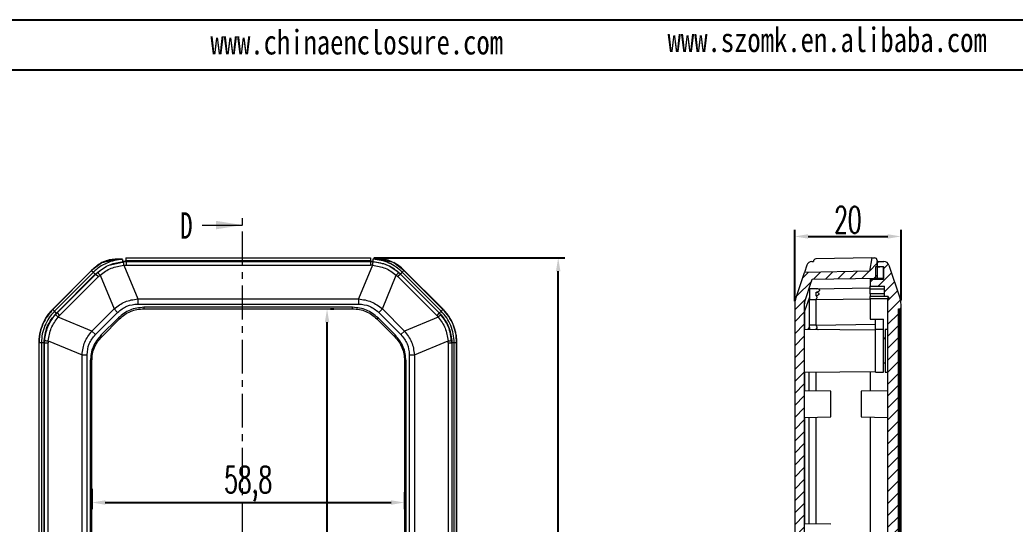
# Model space of a CAD drawing. Header units: inches. Extents: x 1153 to 3519, y 573 to 968.
# Drawn here: x 1321.1 to 1508.3, y 873.2 to 968 of the extents above; entities that cross this region are included whole.
import ezdxf

# ---------------------------------------------------------------- set-up
doc = ezdxf.new("R2010")
doc.units = ezdxf.units.IN
doc.linetypes.add('CENTER', pattern=[10.16, 6.35, -1.27, 1.27, -1.27])
doc.layers.add('文字', color=81, linetype='Continuous')
doc.styles.add('SLDTEXTSTYLE2', font='TXT', dxfattribs={"width": 0.6, "bigfont": 'bigfont'})
doc.styles.add('SLDTEXTSTYLE6', font='TXT', dxfattribs={"width": 0.7})
doc.styles.add('宋体', font='', dxfattribs={"width": 0.8, "height": 3.5})
doc.styles.get('宋体').set_extended_font_data('SimSun')
doc.dimstyles.new('5', dxfattribs={"dimtxt": 5, "dimasz": 2.5, "dimexe": 1.25, "dimexo": 0.625, "dimtad": 1, "dimtxsty": 'SLDTEXTSTYLE2', "dimcen": 2.5, "dimclrd": 256, "dimclre": 256, "dimclrt": 256, "dimadec": 0, "dimazin": 0, "dimtfac": 1, "dimtmove": 0, "dimatfit": 3, "dimfxl": 1, "dimarcsym": 0})
pattern_1 = [(45, (18.9794, -20.3194), (-1.122532, 1.122532), [])]

# ---------------------------------------------------------------- blocks, each defined once
blk = doc.blocks.new('*D20')
at = {"lineweight": -2, "transparency": 16777216}
for p, q in [((1466.89, 915.14), (1466.89, 928.54)), ((1469.39, 927.29), (1484.39, 927.29)), ((1486.89, 915.22), (1486.89, 928.54))]:
    blk.add_line(p, q, dxfattribs=at)
at = {"transparency": 16777216}
for points in [[(1469.39, 927.71), (1469.39, 926.87), (1466.89, 927.29)], [(1484.39, 927.71), (1484.39, 926.87), (1486.89, 927.29)]]:
    blk.add_solid(points, dxfattribs=at)
at = {"layer": 'Defpoints', "color": 0, "transparency": 16777216}
for p in [(1486.89, 927.29), (1466.89, 914.51), (1486.89, 914.59)]:
    blk.add_point(p, dxfattribs=at)
at = {"transparency": 16777216, "insert": (1476.89, 930.42), "char_height": 5, "attachment_point": 5, "style": 'SLDTEXTSTYLE2'}
blk.add_mtext('20', dxfattribs=at)
blk = doc.blocks.new('*D21')
at = {"lineweight": -2, "transparency": 16777216}
for p, q in [((1387.69, 923.26), (1423.64, 923.26)), ((1422.39, 800.78), (1422.39, 920.76)), ((1387.69, 798.28), (1423.64, 798.28))]:
    blk.add_line(p, q, dxfattribs=at)
at = {"transparency": 16777216}
for points in [[(1421.97, 920.76), (1422.81, 920.76), (1422.39, 923.26)], [(1421.97, 800.78), (1422.81, 800.78), (1422.39, 798.28)]]:
    blk.add_solid(points, dxfattribs=at)
at = {"layer": 'Defpoints', "color": 0, "transparency": 16777216}
for p in [(1387.06, 923.26), (1422.39, 923.26), (1387.06, 798.28)]:
    blk.add_point(p, dxfattribs=at)
at = {"transparency": 16777216, "insert": (1418.85, 860.77), "char_height": 5, "attachment_point": 5, "rotation": 90, "style": 'SLDTEXTSTYLE2'}
blk.add_mtext('124,98', dxfattribs=at)
blk = doc.blocks.new('*D23')
at = {"lineweight": -2, "transparency": 16777216}
for p, q in [((1334.66, 879.84), (1334.66, 876.01)), ((1393.46, 879.22), (1393.46, 876.01)), ((1337.16, 877.26), (1390.96, 877.26))]:
    blk.add_line(p, q, dxfattribs=at)
at = {"transparency": 16777216}
for points in [[(1337.16, 877.68), (1337.16, 876.84), (1334.66, 877.26)], [(1390.96, 877.68), (1390.96, 876.84), (1393.46, 877.26)]]:
    blk.add_solid(points, dxfattribs=at)
at = {"layer": 'Defpoints', "color": 0, "transparency": 16777216}
for p in [(1334.66, 880.46), (1393.46, 879.85), (1393.46, 877.26)]:
    blk.add_point(p, dxfattribs=at)
at = {"transparency": 16777216, "insert": (1364.06, 880.8), "char_height": 5, "attachment_point": 5, "style": 'SLDTEXTSTYLE2'}
blk.add_mtext('58,8', dxfattribs=at)
blk = doc.blocks.new('*D24')
at = {"lineweight": -2, "transparency": 16777216}
for p, q in [((1379.53, 913.67), (1380.15, 913.67)), ((1378.9, 810.37), (1378.9, 911.17)), ((1379.9, 807.87), (1377.65, 807.87))]:
    blk.add_line(p, q, dxfattribs=at)
at = {"transparency": 16777216}
for points in [[(1378.49, 911.17), (1379.32, 911.17), (1378.9, 913.67)], [(1378.49, 810.37), (1379.32, 810.37), (1378.9, 807.87)]]:
    blk.add_solid(points, dxfattribs=at)
at = {"layer": 'Defpoints', "color": 0, "transparency": 16777216}
for p in [(1378.9, 913.67), (1378.9, 913.67), (1380.53, 807.87)]:
    blk.add_point(p, dxfattribs=at)
at = {"transparency": 16777216, "insert": (1375.36, 860.77), "char_height": 5, "attachment_point": 5, "rotation": 90, "style": 'SLDTEXTSTYLE2'}
blk.add_mtext('105,8', dxfattribs=at)

msp = doc.modelspace()

# ---------------------------------------------------------------- hatches: boundary and pattern name
at = {"linetype": 'Continuous', "lineweight": 0}
h = msp.add_hatch(dxfattribs=at)
h.set_pattern_fill('ANSI31', color=4, scale=0.5, style=0)
h.set_pattern_definition(pattern_1)
edge = h.paths.add_edge_path(flags=0)
edge.add_line((1468.69, 807.024), (1468.69, 914.515))
edge.add_arc((1469.89, 914.515), 1.2, 161.66713, 180, ccw=False)
edge.add_line((1468.751, 914.892), (1470.197, 919.256))
edge.add_line((1470.197, 919.256), (1482.39, 919.469))
edge.add_line((1482.39, 919.469), (1482.39, 922.76))
edge.add_arc((1481.89, 922.76), 0.5, 0, 91)
edge.add_line((1481.882, 923.26), (1481.381, 923.252))
edge.add_line((1481.381, 923.252), (1480.925, 920.743))
edge.add_line((1480.925, 920.743), (1468.723, 920.53))
edge.add_line((1468.723, 920.53), (1467.043, 915.458))
edge.add_arc((1469.89, 914.515), 3, 161.66713, 180)
edge.add_line((1466.89, 914.515), (1466.89, 807.024))
edge.add_arc((1469.89, 807.024), 3, 180, 198.33287)
edge.add_line((1467.043, 806.08), (1468.723, 801.008))
edge.add_line((1468.723, 801.008), (1480.925, 800.795))
edge.add_line((1480.925, 800.795), (1481.381, 798.287))
edge.add_line((1481.381, 798.287), (1481.882, 798.278))
edge.add_arc((1481.89, 798.778), 0.5, 269, 360)
edge.add_line((1482.39, 798.778), (1482.39, 802.07))
edge.add_line((1482.39, 802.07), (1470.197, 802.282))
edge.add_line((1470.197, 802.282), (1468.751, 806.646))
edge.add_arc((1469.89, 807.024), 1.2, 180, 198.33287, ccw=False)
h = msp.add_hatch(dxfattribs=at)
h.set_pattern_fill('ANSI31', color=4, scale=0.5, style=0)
h.set_pattern_definition(pattern_1)
edge = h.paths.add_edge_path(flags=0)
edge.add_line((1486.59, 807.869), (1486.39, 807.869))
edge.add_line((1486.39, 807.869), (1486.39, 913.669))
edge.add_line((1486.39, 913.669), (1486.59, 913.669))
edge.add_arc((1486.59, 913.969), 0.3, 270, 360)
edge.add_line((1486.89, 913.969), (1486.89, 914.582))
edge.add_arc((1483.89, 914.582), 3, 0, 18.43495)
edge.add_line((1486.736, 915.531), (1484.618, 921.885))
edge.add_arc((1483.67, 921.569), 1, 18.43495, 90)
edge.add_line((1483.67, 922.569), (1482.39, 922.569))
edge.add_line((1482.39, 922.569), (1482.39, 921.669))
edge.add_line((1482.39, 921.669), (1483.59, 921.669))
edge.add_line((1483.59, 921.669), (1483.59, 919.269))
edge.add_line((1483.59, 919.269), (1481.09, 919.269))
edge.add_line((1481.09, 919.269), (1481.09, 917.969))
edge.add_line((1481.09, 917.969), (1483.79, 917.969))
edge.add_line((1483.79, 917.969), (1483.79, 915.969))
edge.add_line((1483.79, 915.969), (1484.482, 915.969))
edge.add_line((1484.482, 915.969), (1484.582, 915.669))
edge.add_line((1484.582, 915.669), (1484.39, 915.669))
edge.add_line((1484.39, 915.669), (1484.39, 805.869))
edge.add_line((1484.39, 805.869), (1484.582, 805.869))
edge.add_line((1484.582, 805.869), (1484.482, 805.569))
edge.add_line((1484.482, 805.569), (1483.79, 805.569))
edge.add_line((1483.79, 805.569), (1483.79, 803.569))
edge.add_line((1483.79, 803.569), (1481.09, 803.569))
edge.add_line((1481.09, 803.569), (1481.09, 802.269))
edge.add_line((1481.09, 802.269), (1483.59, 802.269))
edge.add_line((1483.59, 802.269), (1483.59, 799.869))
edge.add_line((1483.59, 799.869), (1482.39, 799.869))
edge.add_line((1482.39, 799.869), (1482.39, 798.969))
edge.add_line((1482.39, 798.969), (1483.67, 798.969))
edge.add_arc((1483.67, 799.969), 1, 270, 341.56505)
edge.add_line((1484.618, 799.653), (1486.736, 806.007))
edge.add_arc((1483.89, 806.956), 3, 341.56505, 360)
edge.add_line((1486.89, 806.956), (1486.89, 807.569))
edge.add_arc((1486.59, 807.569), 0.3, 0, 90)
h = msp.add_hatch(dxfattribs=at)
h.set_pattern_fill('ANSI31', style=0)
h.set_pattern_definition([(45, (892.935, 269.7996), (-2.245064, 2.245064), [])])
h.paths.add_polyline_path([(1483.59, 919.369), (1483.59, 921.569), (1482.09, 921.569), (1482.09, 919.369)], flags=0)

# ---------------------------------------------------------------- linework, layer by layer
for p, q in [((1152.911, 968.002), (1711.619, 968.002)), ((1167.368, 958.597), (1702.213, 958.597))]:
    msp.add_line(p, q)
at = {"color": 1, "linetype": 'CENTER', "lineweight": 0}
msp.add_line((1362.996, 789.766), (1362.996, 931.425), dxfattribs=at)
at = {"color": 7, "linetype": 'Continuous', "lineweight": 0}
msp.add_line((1355.396, 929.425), (1362.996, 929.425), dxfattribs=at)
at = {"color": 7, "linetype": 'Continuous', "lineweight": 15}
for p, q in [((1341.064, 923.26), (1387.064, 923.26)), ((1341.064, 923.26), (1341.064, 922.76)), ((1387.064, 923.26), (1387.064, 922.76)), ((1481.381, 923.252), (1470.882, 923.068)), ((1481.381, 923.252), (1480.925, 920.743)), ((1481.381, 923.252), (1481.882, 923.26)), ((1336.521, 922.316), (1334.611, 920.868)), ((1336.865, 922.5), (1336.43, 922.319)), ((1340.614, 922.556), (1341.078, 922.569)), ((1340.672, 921.874), (1341.078, 921.885)), ((1340.672, 921.874), (1343.299, 915.531)), ((1341.064, 922.569), (1341.064, 922.76)), ((1341.064, 922.76), (1387.064, 922.76)), ((1341.078, 922.569), (1341.078, 921.885)), ((1341.078, 922.569), (1387.05, 922.569)), ((1341.078, 921.885), (1387.05, 921.885)), ((1387.456, 921.874), (1384.829, 915.531)), ((1387.05, 922.569), (1387.05, 921.885)), ((1387.05, 922.569), (1387.514, 922.556)), ((1387.456, 921.874), (1387.05, 921.885)), ((1387.064, 922.76), (1387.064, 922.569)), ((1393.372, 920.881), (1391.461, 922.329)), ((1469.167, 921.869), (1468.723, 920.53)), ((1470.099, 922.555), (1470.39, 922.56)), ((1470.39, 922.568), (1470.39, 922.56)), ((1483.59, 921.569), (1482.09, 921.569)), ((1482.09, 921.569), (1482.09, 919.369)), ((1482.39, 922.76), (1482.39, 919.469)), ((1482.39, 921.669), (1482.39, 922.569)), ((1482.39, 922.569), (1483.67, 922.569)), ((1482.39, 921.669), (1483.59, 921.669)), ((1482.39, 921.581), (1482.89, 921.581)), ((1482.89, 921.581), (1482.89, 921.569)), ((1482.99, 921.569), (1482.99, 921.669)), ((1483.59, 919.269), (1483.59, 921.669)), ((1483.59, 921.569), (1483.59, 919.369)), ((1484.618, 921.885), (1486.736, 915.531)), ((1334.579, 920.903), (1327.259, 913.583)), ((1327.294, 913.551), (1334.611, 920.868)), ((1334.934, 920.545), (1327.617, 913.228)), ((1327.968, 912.877), (1335.286, 920.194)), ((1335.421, 920.226), (1328.107, 912.912)), ((1328.591, 912.429), (1335.904, 919.743)), ((1334.611, 920.868), (1334.934, 920.545)), ((1335.421, 920.226), (1335.758, 920.544)), ((1335.421, 920.226), (1335.904, 919.743)), ((1335.904, 919.743), (1336.2, 920.021)), ((1336.2, 920.021), (1338.827, 913.679)), ((1389.301, 913.679), (1391.928, 920.021)), ((1391.928, 920.021), (1392.224, 919.743)), ((1392.707, 920.226), (1392.224, 919.743)), ((1392.224, 919.743), (1399.537, 912.429)), ((1392.37, 920.544), (1392.707, 920.226)), ((1400.021, 912.912), (1392.707, 920.226)), ((1393.049, 920.558), (1393.372, 920.881)), ((1400.365, 913.241), (1393.049, 920.558)), ((1400.688, 913.564), (1393.372, 920.881)), ((1400.723, 913.597), (1393.403, 920.916)), ((1467.043, 915.458), (1468.723, 920.53)), ((1480.925, 920.743), (1468.723, 920.53)), ((1470.197, 919.256), (1482.39, 919.469)), ((1483.59, 919.369), (1482.09, 919.369)), ((1482.09, 919.269), (1482.09, 919.369)), ((1468.751, 914.892), (1470.197, 919.256)), ((1470.932, 917.469), (1469.605, 917.469)), ((1470.932, 917.469), (1481.09, 917.646)), ((1481.09, 919.269), (1481.09, 917.969)), ((1481.09, 919.269), (1483.59, 919.269)), ((1481.09, 917.969), (1483.79, 917.969)), ((1481.09, 917.469), (1481.09, 917.969)), ((1481.09, 917.469), (1483.79, 917.469)), ((1481.09, 916.469), (1481.09, 917.469)), ((1483.79, 915.969), (1483.79, 917.969)), ((1469.64, 915.9), (1468.751, 913.218)), ((1469.64, 915.9), (1469.64, 915.406)), ((1483.79, 916.469), (1481.09, 916.469)), ((1481.09, 916.469), (1481.09, 915.969)), ((1483.79, 915.969), (1481.09, 915.969)), ((1481.09, 915.559), (1481.09, 915.969)), ((1484.482, 915.969), (1483.79, 915.969)), ((1484.39, 805.869), (1484.39, 915.669)), ((1484.39, 915.669), (1484.582, 915.669)), ((1484.482, 915.969), (1484.582, 915.669)), ((1343.299, 915.531), (1343.299, 914.582)), ((1343.299, 915.531), (1384.829, 915.531)), ((1343.299, 914.582), (1384.829, 914.582)), ((1383.701, 913.969), (1344.427, 913.969)), ((1344.427, 913.969), (1344.427, 913.669)), ((1383.701, 913.669), (1383.701, 913.969)), ((1384.829, 915.531), (1384.829, 914.582)), ((1466.89, 914.515), (1466.89, 807.024)), ((1468.69, 914.515), (1468.69, 807.024)), ((1469.64, 915.406), (1470.932, 915.406)), ((1469.64, 910.635), (1469.64, 915.406)), ((1470.932, 910.635), (1470.932, 915.406)), ((1481.09, 915.559), (1481.09, 911.743)), ((1486.89, 913.969), (1486.89, 914.582)), ((1327.617, 913.228), (1327.294, 913.551)), ((1327.789, 912.575), (1328.107, 912.912)), ((1328.107, 912.912), (1328.591, 912.429)), ((1328.312, 912.133), (1328.591, 912.429)), ((1334.655, 909.506), (1328.312, 912.133)), ((1338.827, 913.679), (1334.655, 909.506)), ((1335.325, 908.835), (1339.498, 913.008)), ((1339.634, 911.984), (1336.349, 908.699)), ((1338.827, 913.679), (1339.498, 913.008)), ((1339.846, 911.772), (1339.634, 911.984)), ((1344.427, 913.669), (1383.701, 913.669)), ((1388.282, 911.772), (1388.494, 911.984)), ((1391.779, 908.699), (1388.494, 911.984)), ((1389.301, 913.679), (1388.63, 913.008)), ((1388.63, 913.008), (1392.803, 908.835)), ((1393.473, 909.506), (1389.301, 913.679)), ((1399.816, 912.133), (1393.473, 909.506)), ((1400.021, 912.912), (1399.537, 912.429)), ((1399.537, 912.429), (1399.816, 912.133)), ((1400.021, 912.912), (1400.339, 912.575)), ((1400.365, 913.241), (1400.688, 913.564)), ((1486.39, 807.869), (1486.39, 913.669)), ((1486.39, 913.669), (1486.59, 913.669)), ((1486.89, 908.699), (1486.89, 911.984)), ((1336.561, 908.487), (1339.846, 911.772)), ((1388.282, 911.772), (1391.567, 908.487)), ((1469.64, 910.141), (1469.64, 910.635)), ((1470.932, 910.635), (1469.64, 910.635)), ((1469.64, 910.141), (1469.653, 909.761)), ((1481.09, 911.743), (1483.59, 911.743)), ((1482.09, 909.769), (1482.09, 911.743)), ((1483.59, 911.743), (1483.59, 911.708)), ((1483.59, 909.769), (1483.59, 911.708)), ((1486.59, 911.772), (1486.39, 911.772)), ((1486.59, 911.772), (1486.59, 908.487)), ((1334.655, 909.506), (1335.325, 908.835)), ((1336.561, 908.487), (1336.349, 908.699)), ((1391.567, 908.487), (1391.779, 908.699)), ((1393.473, 909.506), (1392.803, 908.835)), ((1482.09, 909.652), (1468.69, 909.769)), ((1483.59, 909.769), (1482.09, 909.769)), ((1482.09, 901.769), (1482.09, 909.769)), ((1483.59, 901.769), (1483.59, 909.769)), ((1484.39, 909.769), (1483.89, 909.769)), ((1483.89, 909.769), (1483.89, 901.769)), ((1486.59, 908.487), (1486.39, 908.487)), ((1324.668, 907.329), (1324.668, 814.353)), ((1324.716, 907.326), (1325.172, 907.326)), ((1324.716, 814.356), (1324.716, 907.326)), ((1325.172, 907.326), (1325.172, 814.356)), ((1325.669, 814.356), (1325.669, 907.327)), ((1325.764, 907.255), (1325.777, 907.719)), ((1325.764, 907.255), (1326.448, 907.255)), ((1325.764, 814.283), (1325.764, 907.255)), ((1326.46, 907.661), (1326.448, 907.255)), ((1326.448, 814.283), (1326.448, 907.255)), ((1326.46, 907.661), (1332.802, 905.034)), ((1395.326, 905.034), (1401.668, 907.661)), ((1401.68, 907.255), (1401.668, 907.661)), ((1401.68, 907.255), (1401.68, 814.283)), ((1401.68, 907.255), (1402.364, 907.255)), ((1402.351, 907.719), (1402.364, 907.255)), ((1402.364, 907.255), (1402.364, 814.283)), ((1402.81, 814.369), (1402.81, 907.339)), ((1402.81, 907.339), (1403.267, 907.339)), ((1403.267, 814.369), (1403.267, 907.339)), ((1403.314, 814.366), (1403.314, 907.342)), ((1483.89, 908.019), (1483.59, 908.019)), ((1332.802, 816.504), (1332.802, 905.034)), ((1332.802, 905.034), (1333.751, 905.034)), ((1333.751, 816.504), (1333.751, 905.034)), ((1394.377, 905.034), (1394.377, 816.504)), ((1394.377, 905.034), (1395.326, 905.034)), ((1395.326, 905.034), (1395.326, 816.504)), ((1334.364, 903.906), (1334.364, 817.632)), ((1334.664, 903.906), (1334.364, 903.906)), ((1334.664, 817.632), (1334.664, 903.906)), ((1393.464, 903.906), (1393.464, 817.632)), ((1393.464, 903.906), (1393.764, 903.906)), ((1393.764, 817.632), (1393.764, 903.906)), ((1483.59, 903.519), (1483.89, 903.519)), ((1486.59, 903.906), (1486.39, 903.906)), ((1486.59, 903.906), (1486.89, 903.906)), ((1486.59, 903.906), (1486.59, 817.632)), ((1486.89, 817.632), (1486.89, 903.906)), ((1468.69, 901.769), (1482.09, 901.886)), ((1469.605, 898.253), (1469.605, 901.777)), ((1481.09, 901.877), (1481.09, 898.212)), ((1482.09, 901.769), (1483.59, 901.769)), ((1483.89, 901.769), (1484.39, 901.769)), ((1473.69, 898.182), (1468.69, 898.269)), ((1473.69, 895.769), (1473.69, 898.182)), ((1484.39, 898.269), (1479.39, 898.182)), ((1479.39, 898.182), (1479.39, 893.356)), ((1473.69, 893.356), (1473.69, 895.769)), ((1468.69, 893.269), (1473.69, 893.356)), ((1469.605, 873.253), (1469.605, 893.285)), ((1479.39, 893.356), (1484.39, 893.269)), ((1481.09, 893.327), (1481.09, 864.661)), ((1473.69, 873.182), (1468.69, 873.269))]:
    msp.add_line(p, q, dxfattribs=at)
at = {"color": 8, "linetype": 'Continuous', "lineweight": 15}
for p, q in [((1337.873, 921.87), (1340.411, 922.482)), ((1391.552, 922.332), (1391.461, 922.329)), ((1334.611, 920.868), (1334.611, 920.868)), ((1335.286, 920.194), (1336.158, 920.795)), ((1393.372, 920.881), (1393.372, 920.881)), ((1470.932, 915.406), (1481.09, 915.531)), ((1484.39, 915.559), (1481.09, 915.559)), ((1468.751, 913.218), (1468.751, 909.769)), ((1469.341, 909.763), (1469.64, 910.141)), ((1470.932, 910.635), (1482.09, 910.773)), ((1483.59, 908.245), (1483.89, 908.245)), ((1324.716, 907.326), (1324.716, 907.326)), ((1403.267, 907.339), (1403.267, 907.339)), ((1468.751, 901.77), (1468.751, 898.268)), ((1470.932, 898.23), (1470.932, 901.789)), ((1468.751, 893.27), (1468.751, 873.268)), ((1470.932, 873.23), (1470.932, 893.308))]:
    msp.add_line(p, q, dxfattribs=at)
at = {"color": 7, "linetype": 'Continuous', "lineweight": 15}
for centre, radius, start, end in [((1470.89, 922.568), 0.5, 91, 180), ((1481.89, 922.76), 0.5, 0, 91), ((1338.948, 918.222), 4.76, 92.03656, 120.66356), ((1333.01, 921.566), 7.668, 2.30075, 7.41719), ((1395.118, 921.566), 7.668, 172.58281, 177.69925), ((1389.034, 918.235), 4.76, 59.33896, 87.96344), ((1470.116, 921.555), 1, 91, 161.66713), ((1483.67, 921.569), 1, 18.43495, 90), ((1341.835, 925.221), 7.668, 217.58281, 222.69925), ((1386.293, 925.221), 7.668, 317.30075, 322.41719), ((1469.89, 914.515), 3, 161.66713, 180), ((1469.89, 914.515), 1.2, 161.66713, 180), ((1486.59, 913.969), 0.3, 270, 0), ((1483.89, 914.582), 3, 0, 18.43495), ((1323.112, 906.498), 7.668, 47.30075, 52.41719), ((1405.016, 906.498), 7.668, 127.58281, 132.69925), ((1469.317, 912.949), 0.627, 154.59552, 179.75462), ((1486.628, 912.037), 0.268, 261.95053, 348.57825), ((1486.628, 908.752), 0.268, 261.95053, 348.57825), ((1326.767, 915.324), 7.668, 262.58281, 267.69925), ((1401.361, 915.324), 7.668, 272.30075, 277.41719)]:
    msp.add_arc(centre, radius, start, end, dxfattribs=at)
for centre, major_axis, start_param, end_param in [((1341.074, 914.576), (5.659, -5.659), 2.3572632, 2.4339298), ((1387.054, 914.576), (5.659, 5.659), 0.720924, 0.7843295)]:
    msp.add_ellipse(centre, major_axis=major_axis, ratio=0.9996955, start_param=start_param, end_param=end_param, dxfattribs=at)
for points, knots in [([(1336.51, 922.364), (1336.191, 922.171), (1335.693, 921.869), (1335.15, 921.432), (1334.864, 921.178), (1334.715, 921.037), (1334.639, 920.963), (1334.602, 920.926), (1334.585, 920.909), (1334.579, 920.903), (1334.577, 920.901), (1334.576, 920.9), (1334.576, 920.9), (1334.576, 920.9)], [0, 0, 0, 0, 0.4594203, 0.7172221, 0.8578242, 0.9315705, 0.9693902, 0.9891192, 0.9966175, 0.9989422, 0.9996444, 0.9998673, 1, 1, 1, 1]), ([(1340.411, 922.979), (1339.9, 922.926), (1338.881, 922.819), (1337.427, 922.304), (1336.073, 921.571), (1335.314, 920.887), (1334.934, 920.545)], [0, 0, 0, 0, 0.25090941, 0.50069652, 0.7501398, 1, 1, 1, 1]), ([(1336.2, 920.021), (1336.87, 920.511), (1338.211, 921.491), (1339.851, 921.746), (1340.672, 921.874)], [0, 0, 0, 0, 0.4999998, 1, 1, 1, 1]), ([(1340.411, 923.006), (1340.181, 922.992), (1339.702, 922.964), (1338.843, 922.857), (1337.627, 922.633), (1336.962, 922.442), (1336.521, 922.316)], [0, 0, 0, 0, 0.1189619, 0.2483818, 0.5018447, 1, 1, 1, 1]), ([(1340.411, 923.036), (1340.342, 923.033), (1340.181, 923.028), (1339.958, 923.02), (1339.647, 923.009), (1339.218, 922.994), (1338.955, 922.985), (1338.779, 922.979)], [0, 0, 0, 0, 0.053917, 0.1255173, 0.2502296, 0.5002598, 1, 1, 1, 1]), ([(1340.411, 923.006), (1340.411, 923.01), (1340.411, 923.02), (1340.411, 923.032), (1340.411, 923.034), (1340.411, 923.036)], [0, 0, 0, 0, 0.2495367, 0.4990732, 1, 1, 1, 1]), ([(1340.411, 922.979), (1340.411, 922.968), (1340.411, 922.945), (1340.411, 922.843), (1340.411, 922.704), (1340.411, 922.576), (1340.411, 922.501), (1340.411, 922.482)], [0, 0, 0, 0, 0.23032634, 0.46064698, 0.69112499, 0.92189687, 1, 1, 1, 1]), ([(1387.456, 921.874), (1388.277, 921.746), (1389.918, 921.491), (1391.258, 920.511), (1391.928, 920.021)], [0, 0, 0, 0, 0.4999998, 1, 1, 1, 1]), ([(1389.203, 922.992), (1389.021, 922.998), (1388.702, 923.009), (1388.263, 923.025), (1387.811, 923.04), (1387.651, 923.046), (1387.571, 923.049)], [0, 0, 0, 0, 0.4994004, 0.8782203, 0.9393214, 1, 1, 1, 1]), ([(1387.571, 923.019), (1387.571, 923.023), (1387.571, 923.033), (1387.571, 923.045), (1387.571, 923.048), (1387.571, 923.049)], [0, 0, 0, 0, 0.2495368, 0.4990734, 1, 1, 1, 1]), ([(1391.461, 922.329), (1391.019, 922.456), (1390.353, 922.646), (1389.137, 922.871), (1388.28, 922.977), (1387.801, 923.005), (1387.571, 923.019)], [0, 0, 0, 0, 0.4995087, 0.75173827, 0.88104096, 1, 1, 1, 1]), ([(1393.049, 920.558), (1392.669, 920.9), (1391.909, 921.584), (1390.555, 922.317), (1389.102, 922.832), (1388.082, 922.939), (1387.571, 922.993)], [0, 0, 0, 0, 0.2498605, 0.4993033, 0.7490913, 1, 1, 1, 1]), ([(1387.571, 922.495), (1387.571, 922.551), (1387.571, 922.664), (1387.571, 922.814), (1387.571, 922.927), (1387.571, 922.979), (1387.571, 922.99), (1387.571, 922.993)], [0, 0, 0, 0, 0.2310481, 0.462102, 0.6929924, 0.9235854, 1, 1, 1, 1]), ([(1392.697, 920.207), (1391.948, 920.826), (1390.452, 922.064), (1388.532, 922.351), (1387.571, 922.495)], [0, 0, 0, 0, 0.50000971, 1, 1, 1, 1]), ([(1393.406, 920.913), (1393.406, 920.913), (1393.406, 920.914), (1393.096, 921.224), (1392.484, 921.762), (1391.791, 922.183), (1391.473, 922.377)], [0, 0, 0, 0, 0.0001327, 0.0010582, 0.5403749, 1, 1, 1, 1]), ([(1469.654, 917.469), (1469.672, 917.434), (1469.706, 917.366), (1469.677, 916.764), (1469.654, 916.222), (1469.64, 915.9)], [0, 0, 0, 0, 0.3121489, 0.5926654, 1, 1, 1, 1]), ([(1470.936, 916.789), (1471.112, 916.858), (1471.335, 916.946), (1471.524, 917.076), (1471.586, 917.146), (1471.602, 917.214), (1471.528, 917.333), (1471.277, 917.407), (1471.051, 917.451), (1470.95, 917.467), (1470.938, 917.468), (1470.932, 917.469)], [0, 0, 0, 0, 0.2489176, 0.31552, 0.3741447, 0.4351608, 0.4994226, 0.7491934, 0.8747414, 0.9431029, 1, 1, 1, 1]), ([(1470.934, 916.1), (1470.918, 916.219), (1470.886, 916.458), (1470.92, 916.679), (1470.936, 916.789)], [0, 0, 0, 0, 0.5016921, 1, 1, 1, 1]), ([(1470.932, 915.406), (1470.983, 915.524), (1471.047, 915.673), (1471.097, 915.856), (1471.082, 915.948), (1471.027, 916.031), (1470.966, 916.076), (1470.934, 916.1)], [0, 0, 0, 0, 0.4998049, 0.6333467, 0.7499051, 0.8676923, 1, 1, 1, 1]), ([(1470.934, 916.1), (1471.034, 916.157), (1471.184, 916.244), (1471.366, 916.342), (1471.456, 916.407), (1471.498, 916.456), (1471.51, 916.498), (1471.503, 916.531), (1471.481, 916.563), (1471.415, 916.616), (1471.22, 916.684), (1471.05, 916.747), (1470.936, 916.789)], [0, 0, 0, 0, 0.2489139, 0.3751612, 0.44187, 0.4982849, 0.5281821, 0.557085, 0.5880018, 0.6233906, 0.7485899, 1, 1, 1, 1]), ([(1484.403, 915.969), (1484.393, 915.954), (1484.372, 915.923), (1484.378, 915.775), (1484.39, 915.671), (1484.39, 915.668)], [0, 0, 0, 0, 0.4936824, 0.9874241, 1, 1, 1, 1]), ([(1344.427, 913.969), (1343.53, 913.875), (1341.736, 913.688), (1340.334, 912.552), (1339.634, 911.984)], [0, 0, 0, 0, 0.5000664, 1, 1, 1, 1]), ([(1388.494, 911.984), (1387.793, 912.552), (1386.392, 913.688), (1384.598, 913.875), (1383.701, 913.969)], [0, 0, 0, 0, 0.5000664, 1, 1, 1, 1]), ([(1486.89, 911.984), (1486.89, 912.28), (1486.89, 912.872), (1486.89, 913.485), (1486.89, 913.892), (1486.89, 913.944), (1486.89, 913.969)], [0, 0, 0, 0, 0.2507233, 0.5000671, 0.7493795, 1, 1, 1, 1]), ([(1327.264, 913.588), (1327.263, 913.587), (1327.26, 913.584), (1326.967, 913.289), (1326.501, 912.756), (1325.993, 912.003), (1325.676, 911.441), (1325.33, 910.722), (1325.006, 909.843), (1324.788, 908.86), (1324.703, 908.175), (1324.677, 907.758), (1324.67, 907.522), (1324.669, 907.402), (1324.668, 907.349), (1324.668, 907.331), (1324.668, 907.324), (1324.668, 907.322), (1324.668, 907.322)], [0, 0, 0, 0, 0.0002627, 0.0020547, 0.1791105, 0.3043411, 0.3934534, 0.4570265, 0.6482836, 0.7956532, 0.8902719, 0.9455378, 0.9760481, 0.9917884, 0.997368, 0.9991208, 0.9996782, 1, 1, 1, 1]), ([(1327.294, 913.551), (1326.699, 912.835), (1325.7, 911.63), (1324.876, 909.444), (1324.772, 908.07), (1324.716, 907.326)], [0, 0, 0, 0, 0.4026035, 0.6764697, 1, 1, 1, 1]), ([(1327.617, 913.228), (1327.252, 912.817), (1326.524, 911.997), (1325.767, 910.532), (1325.264, 908.964), (1325.203, 907.873), (1325.172, 907.326)], [0, 0, 0, 0, 0.2513456, 0.500848, 0.7498869, 1, 1, 1, 1]), ([(1325.669, 907.327), (1325.776, 908.366), (1325.989, 910.446), (1327.309, 912.067), (1327.968, 912.877)], [0, 0, 0, 0, 0.5000228, 1, 1, 1, 1]), ([(1326.46, 907.661), (1326.587, 908.482), (1326.842, 910.123), (1327.822, 911.463), (1328.312, 912.133)], [0, 0, 0, 0, 0.4999998, 1, 1, 1, 1]), ([(1339.846, 911.772), (1340.17, 912.066), (1340.801, 912.637), (1341.925, 913.232), (1343.14, 913.606), (1343.99, 913.648), (1344.427, 913.669)], [0, 0, 0, 0, 0.2571263, 0.5, 0.7428737, 1, 1, 1, 1]), ([(1383.701, 913.669), (1384.138, 913.648), (1384.988, 913.606), (1386.203, 913.232), (1387.327, 912.637), (1387.958, 912.066), (1388.282, 911.772)], [0, 0, 0, 0, 0.2571263, 0.5, 0.7428737, 1, 1, 1, 1]), ([(1399.816, 912.133), (1400.306, 911.463), (1401.286, 910.123), (1401.541, 908.482), (1401.668, 907.661)], [0, 0, 0, 0, 0.4999998, 1, 1, 1, 1]), ([(1402.313, 907.34), (1402.206, 908.38), (1401.993, 910.459), (1400.674, 912.08), (1400.014, 912.89)], [0, 0, 0, 0, 0.5000193, 1, 1, 1, 1]), ([(1402.81, 907.339), (1402.779, 907.886), (1402.718, 908.977), (1402.216, 910.545), (1401.459, 912.01), (1400.731, 912.83), (1400.365, 913.241)], [0, 0, 0, 0, 0.25011235, 0.4991511, 0.74865518, 1, 1, 1, 1]), ([(1403.267, 907.339), (1403.234, 907.917), (1403.17, 909.07), (1402.641, 910.726), (1401.844, 912.272), (1401.074, 913.133), (1400.688, 913.564)], [0, 0, 0, 0, 0.2506099, 0.5000225, 0.7494245, 1, 1, 1, 1]), ([(1403.314, 907.335), (1403.314, 907.335), (1403.314, 907.34), (1403.313, 907.756), (1403.265, 908.461), (1403.093, 909.349), (1402.921, 909.966), (1402.66, 910.718), (1402.267, 911.573), (1401.723, 912.427), (1401.296, 912.974), (1401.02, 913.288), (1400.859, 913.458), (1400.775, 913.544), (1400.738, 913.582), (1400.725, 913.594), (1400.721, 913.599), (1400.719, 913.6), (1400.719, 913.601)], [0, 0, 0, 0, 0.0002625, 0.002063, 0.1795336, 0.3034791, 0.3918508, 0.4551505, 0.647053, 0.795795, 0.8908391, 0.9458263, 0.9761723, 0.9918285, 0.9973773, 0.999122, 0.9996779, 1, 1, 1, 1]), ([(1486.59, 913.669), (1486.59, 913.648), (1486.59, 913.606), (1486.59, 913.232), (1486.59, 912.637), (1486.59, 912.066), (1486.59, 911.772)], [0, 0, 0, 0, 0.2571263, 0.5, 0.7428737, 1, 1, 1, 1]), ([(1470.934, 909.94), (1470.966, 909.964), (1471.027, 910.009), (1471.082, 910.092), (1471.097, 910.184), (1471.048, 910.367), (1470.983, 910.517), (1470.932, 910.635)], [0, 0, 0, 0, 0.1318369, 0.2493179, 0.3655424, 0.4982412, 1, 1, 1, 1]), ([(1336.349, 908.699), (1335.781, 907.999), (1334.645, 906.597), (1334.458, 904.803), (1334.364, 903.906)], [0, 0, 0, 0, 0.5000664, 1, 1, 1, 1]), ([(1334.664, 903.906), (1334.686, 904.343), (1334.727, 905.194), (1335.102, 906.408), (1335.696, 907.532), (1336.268, 908.163), (1336.561, 908.487)], [0, 0, 0, 0, 0.2571263, 0.5, 0.7428737, 1, 1, 1, 1]), ([(1391.567, 908.487), (1391.86, 908.163), (1392.432, 907.532), (1393.026, 906.408), (1393.401, 905.194), (1393.442, 904.343), (1393.464, 903.906)], [0, 0, 0, 0, 0.2571263, 0.5, 0.7428737, 1, 1, 1, 1]), ([(1393.764, 903.906), (1393.67, 904.803), (1393.483, 906.598), (1392.347, 907.999), (1391.779, 908.699)], [0, 0, 0, 0, 0.5000664, 1, 1, 1, 1]), ([(1470.914, 909.75), (1470.915, 909.756), (1470.921, 909.82), (1470.928, 909.884), (1470.934, 909.94)], [0, 0, 0, 0, 0.1031491, 1, 1, 1, 1]), ([(1471.268, 909.747), (1471.256, 909.754), (1471.15, 909.823), (1471.036, 909.885), (1470.934, 909.94)], [0, 0, 0, 0, 0.10747224, 1, 1, 1, 1]), ([(1486.59, 908.487), (1486.59, 908.163), (1486.59, 907.532), (1486.59, 906.408), (1486.59, 905.194), (1486.59, 904.343), (1486.59, 903.906)], [0, 0, 0, 0, 0.2571263, 0.5, 0.7428737, 1, 1, 1, 1]), ([(1486.89, 903.906), (1486.89, 904.351), (1486.89, 905.239), (1486.89, 906.514), (1486.89, 907.703), (1486.89, 908.367), (1486.89, 908.699)], [0, 0, 0, 0, 0.2507233, 0.5000671, 0.7493795, 1, 1, 1, 1])]:
    msp.add_open_spline(points, degree=3, knots=knots, dxfattribs=at)
for points in [[(1335.758, 920.544), (1336.483, 921.085), (1337.931, 922.165), (1339.72, 922.426), (1340.614, 922.556)], [(1387.514, 922.556), (1388.408, 922.426), (1390.197, 922.165), (1391.645, 921.085), (1392.37, 920.544)], [(1334.934, 920.545), (1334.943, 920.536), (1334.961, 920.517), (1335.045, 920.435), (1335.156, 920.323), (1335.243, 920.237), (1335.286, 920.194)], [(1392.697, 920.207), (1392.74, 920.25), (1392.826, 920.336), (1392.938, 920.448), (1393.021, 920.53), (1393.04, 920.549), (1393.049, 920.558)], [(1338.827, 913.679), (1339.49, 914.186), (1340.816, 915.201), (1342.471, 915.421), (1343.299, 915.531)], [(1339.498, 913.008), (1340.05, 913.466), (1341.155, 914.383), (1342.584, 914.516), (1343.299, 914.582)], [(1384.829, 915.531), (1385.657, 915.421), (1387.312, 915.201), (1388.638, 914.186), (1389.301, 913.679)], [(1384.829, 914.582), (1385.544, 914.516), (1386.973, 914.383), (1388.078, 913.466), (1388.63, 913.008)], [(1325.777, 907.719), (1325.908, 908.613), (1326.168, 910.402), (1327.248, 911.85), (1327.789, 912.575)], [(1327.617, 913.228), (1327.626, 913.219), (1327.645, 913.201), (1327.728, 913.118), (1327.839, 913.006), (1327.925, 912.92), (1327.968, 912.877)], [(1400.014, 912.89), (1400.057, 912.933), (1400.143, 913.019), (1400.255, 913.131), (1400.338, 913.214), (1400.356, 913.232), (1400.365, 913.241)], [(1400.339, 912.575), (1400.88, 911.85), (1401.96, 910.402), (1402.22, 908.613), (1402.351, 907.719)], [(1332.802, 905.034), (1332.912, 905.862), (1333.132, 907.517), (1334.147, 908.843), (1334.655, 909.506)], [(1333.751, 905.034), (1333.817, 905.749), (1333.95, 907.178), (1334.867, 908.283), (1335.325, 908.835)], [(1392.803, 908.835), (1393.261, 908.283), (1394.178, 907.178), (1394.311, 905.749), (1394.377, 905.034)], [(1393.473, 909.506), (1393.981, 908.843), (1394.996, 907.517), (1395.216, 905.862), (1395.326, 905.034)], [(1325.172, 907.326), (1325.185, 907.326), (1325.211, 907.326), (1325.329, 907.326), (1325.486, 907.327), (1325.608, 907.327), (1325.669, 907.327)], [(1402.313, 907.34), (1402.374, 907.34), (1402.496, 907.34), (1402.654, 907.339), (1402.771, 907.339), (1402.797, 907.339), (1402.81, 907.339)]]:
    msp.add_open_spline(points, degree=3, dxfattribs=at)
at = {"color": 8, "linetype": 'Continuous', "lineweight": 15}
for points, knots in [([(1336.521, 922.316), (1336.461, 922.318), (1336.4, 922.32), (1336.431, 922.319), (1336.431, 922.319)], [0, 0, 0, 0, 0.99691143, 1, 1, 1, 1]), ([(1468.751, 913.218), (1468.749, 913.467), (1468.744, 913.956), (1468.742, 914.487), (1468.744, 914.674), (1468.745, 914.768)], [0, 0, 0, 0, 0.3403797, 0.6700915, 1, 1, 1, 1])]:
    msp.add_open_spline(points, degree=3, knots=knots, dxfattribs=at)
at = {"color": 7, "linetype": 'Continuous', "lineweight": 0}
msp.add_solid([(1362.996, 929.425), (1357.996, 930.225), (1357.996, 928.625)], dxfattribs=at)

# ---------------------------------------------------------------- texts
at = {"color": 7, "linetype": 'Continuous', "insert": (1351.236, 931.847), "char_height": 5, "attachment_point": 1, "style": 'SLDTEXTSTYLE6'}
msp.add_mtext('D', dxfattribs=at)
at = {"layer": '文字', "color": 0, "char_height": 4.59842, "width": 80.78975, "attachment_point": 1, "style": '宋体'}
for s, insert in [('www.chinaenclosure.com', (1356.956, 966.106)), ('www.szomk.en.alibaba.com', (1442.966, 966.562))]:
    msp.add_mtext(s, dxfattribs=dict(at, insert=insert))

# ---------------------------------------------------------------- dimensions: what is measured, and where the dimension line sits
for base, p1, p2, picture, middle in [((1486.89, 927.29), (1466.89, 914.515), (1486.89, 914.594), '*D20', (1476.89, 930.415)), ((1393.464, 877.26), (1334.664, 880.462), (1393.464, 879.849), '*D23', (1364.064, 880.802))]:
    dim = msp.add_linear_dim(base=base, p1=p1, p2=p2, dimstyle='5')
    dim.commit()
    dim.dimension.update_dxf_attribs({"geometry": picture, "text_midpoint": middle})
for base, p1, p2, picture, middle in [((1422.389, 923.26), (1387.064, 798.278), (1387.064, 923.26), '*D21', (1418.848, 860.769)), ((1378.904, 913.669), (1380.528, 807.869), (1378.9, 913.669), '*D24', (1375.362, 860.769))]:
    dim = msp.add_linear_dim(base=base, p1=p1, p2=p2, angle=90, dimstyle='5')
    dim.commit()
    dim.dimension.update_dxf_attribs({"geometry": picture, "text_midpoint": middle})

doc.saveas('drawing.dxf')
